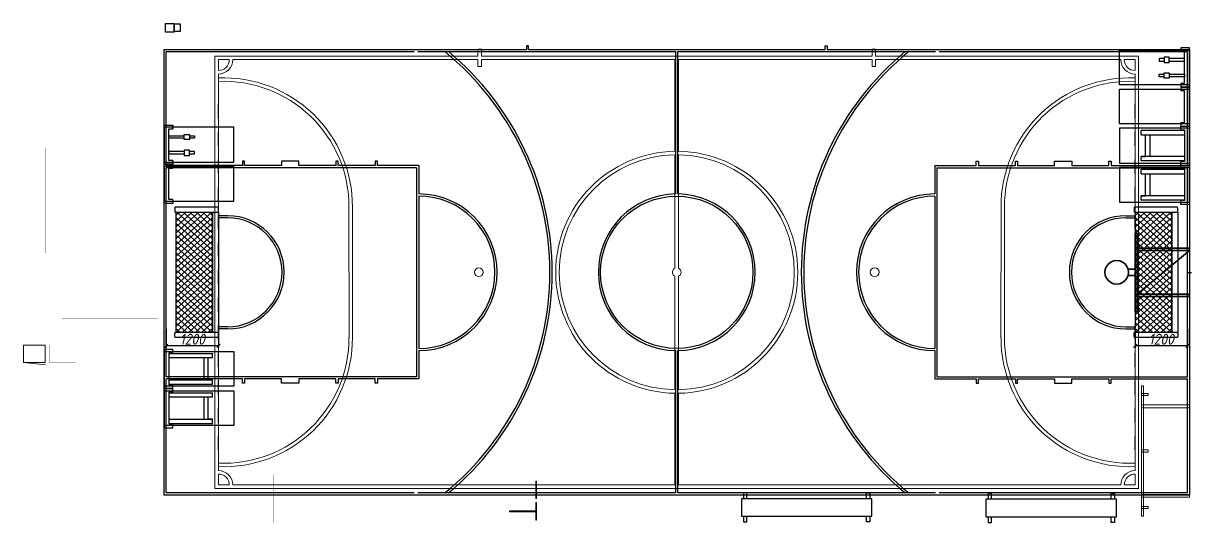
# Model space of a CAD drawing. Header units: millimetres. Extents: x -217756 to 263180, y 55413 to 130608.
# Drawn here: x -185265 to -158434, y 115850 to 127320 of the extents above; entities that cross this region are included whole.
import ezdxf

# ---------------------------------------------------------------- set-up
doc = ezdxf.new("R2010")
doc.units = ezdxf.units.MM
doc.linetypes.add('Штрих', pattern=[6.35, 3.175, -3.175])
for name, color, linetype in [('ТХ ОБОРУДОВАНИЕ', 250, 'Continuous'), ('ТХ_обор_спорт', 5, 'Continuous'), ('ТХ_разметка баскетбол', 7, 'Continuous')]:
    doc.layers.add(name, color=color, linetype=linetype)
doc.layers.add('ТХ_корр_25.03.26', color=1, linetype='Continuous', lineweight=30, plot=False)
doc.layers.add('ТХ_мебель передв', color=250, linetype='Continuous', lineweight=13)
doc.layers.add('ТХ_разметка минифутбол', color=7, linetype='Continuous', lineweight=9)
doc.styles.add('ISOCPEUR_I_2', font='isocpeui.ttf', dxfattribs={"width": 0.9})
doc.dimstyles.new('BY  ARTEM 250', dxfattribs={"dimtxt": 250, "dimasz": 75, "dimexe": 50, "dimexo": 0, "dimgap": 25, "dimtad": 1, "dimdec": 0, "dimrnd": 50, "dimzin": 12, "dimdsep": 46, "dimtxsty": 'ISOCPEUR_I_2', "dimblk": 'OBLIQUE', "dimcen": 50, "dimclrd": 256, "dimclre": 256, "dimclrt": 256, "dimazin": 2, "dimtfac": 1, "dimtdec": 0, "dimtix": 1, "dimtmove": 0, "dimatfit": 0, "dimldrblk": 'OBLIQUE', "dimfxl": 1, "dimlwd": -1, "dimlwe": -1, "dimarcsym": 0})

# ---------------------------------------------------------------- blocks, each defined once
blk = doc.blocks.new('бревно гимн 3000х400')
for points in [[(-10331, 62755), (-10331, 62890), (-10250, 62890), (-10250, 62755)], [(-7426, 62755), (-7426, 62890), (-7507, 62890), (-7507, 62755)], [(-10250, 62355), (-10250, 62220), (-10331, 62220), (-10331, 62355)], [(-7507, 62355), (-7507, 62220), (-7426, 62220), (-7426, 62355)]]:
    blk.add_lwpolyline(points)
blk.add_lwpolyline([(-10378, 62355), (-7378, 62355), (-7378, 62755), (-10378, 62755)], close=True)
blk = doc.blocks.new('У229')
for points in [[(176967, -109862), (177167, -109862), (177167, -110062), (176967, -110062)], [(176977, -110062), (177157, -110062), (177157, -110202), (176977, -110202)]]:
    blk.add_lwpolyline(points, close=True)
blk = doc.blocks.new('спорт инвентарь 1')
blk.add_lwpolyline([(-53, 0), (-852, 0), (-852, 1604), (-53, 1604)], close=True)
for points in [[(-805, 111), (-805, 1112)], [(-704, 1112), (-805, 1112)], [(-704, 1112), (-704, 111)], [(-201, 1112), (-201, 1011), (-704, 1011), (-704, 911), (-201, 911)], [(-201, 111), (-201, 1112)], [(-101, 111), (-101, 1112), (-201, 1112)], [(-815, 201), (-900, 201), (-900, 0), (0, 0), (0, 201), (-90, 201)], [(-815, 201), (-815, 111)], [(-815, 111), (-90, 111)], [(-90, 111), (-90, 201)]]:
    blk.add_lwpolyline(points)
blk = doc.blocks.new('бег дорожка')
blk.add_lwpolyline([(-53, 0), (-852, 0), (-852, 1604), (-53, 1604)], close=True)
for points in [[(-818, 201), (-903, 201), (-903, 0), (-3, 0), (-3, 201), (-93, 201)], [(-815, 201), (-815, 111)], [(-815, 111), (-90, 111)], [(-90, 111), (-90, 201)]]:
    blk.add_lwpolyline(points)
blk = doc.blocks.new('У127б')
at = {"ltscale": 250.120383}
for points in [[(190191, -190748), (190191, -190867), (190072, -190867), (190072, -190748)], [(190191, -191228), (190191, -191109), (190072, -191109), (190072, -191228)]]:
    blk.add_lwpolyline(points, close=True, dxfattribs=at)
for points in [[(190072, -190835), (189718, -190835), (189718, -190781), (190072, -190781)], [(190191, -190781), (190303, -190781), (190303, -190835), (190191, -190835)], [(190072, -191141), (189718, -191141), (189718, -191196), (190072, -191195)], [(190191, -191195), (190303, -191195), (190303, -191141), (190191, -191141)]]:
    blk.add_lwpolyline(points, dxfattribs=at)
blk = doc.blocks.new('У102')
at = {"ltscale": 0.1, "const_width": 2}
blk.add_lwpolyline([(351812, -67940), (353337, -67940), (353337, -70680), (351812, -70680)], close=True, dxfattribs=at)
blk.add_lwpolyline([(351812, -69310), (353337, -69310)], dxfattribs=at)
blk = doc.blocks.new('A$C205B6F02')
at = {"ltscale": 100}
for points in [[(2878, 978), (122, 978)], [(122, 978), (122, 133)], [(2878, 133), (122, 133)]]:
    blk.add_lwpolyline(points, dxfattribs=at)
at = {"layer": 'ТХ ОБОРУДОВАНИЕ', "lineweight": 18}
for p, q in [((120, 978), (884, 133)), ((120, 133), (884, 978)), ((122, 878), (212, 978)), ((122, 730), (347, 978)), ((122, 581), (481, 978)), ((122, 433), (615, 978)), ((122, 284), (749, 978)), ((122, 826), (749, 133)), ((254, 133), (1018, 978)), ((254, 978), (1018, 133)), ((388, 133), (1152, 978)), ((388, 978), (1152, 133)), ((522, 133), (1286, 978)), ((522, 978), (1286, 133)), ((656, 133), (1420, 978)), ((656, 978), (1420, 133)), ((791, 133), (1555, 978)), ((791, 978), (1555, 133)), ((925, 133), (1689, 978)), ((925, 978), (1689, 133)), ((1059, 133), (1823, 978)), ((1059, 978), (1823, 133)), ((1193, 133), (1957, 978)), ((1193, 978), (1957, 133)), ((1327, 133), (2091, 978)), ((1327, 978), (2091, 133)), ((1462, 133), (2226, 978)), ((1462, 978), (2226, 133)), ((1596, 133), (2360, 978)), ((1596, 978), (2360, 133)), ((1730, 133), (2494, 978)), ((1730, 978), (2494, 133)), ((1864, 133), (2628, 978)), ((1864, 978), (2628, 133)), ((1999, 133), (2762, 978)), ((1999, 978), (2762, 133)), ((2133, 978), (2878, 154)), ((2133, 133), (2878, 957)), ((2267, 978), (2878, 302)), ((2267, 133), (2878, 808)), ((2401, 978), (2878, 451)), ((2535, 978), (2878, 599)), ((2670, 978), (2878, 748)), ((2804, 978), (2878, 896)), ((122, 678), (615, 133)), ((2401, 133), (2878, 660)), ((122, 529), (481, 133)), ((122, 381), (347, 133)), ((2535, 133), (2878, 511)), ((2670, 133), (2878, 363)), ((122, 232), (212, 133)), ((2804, 133), (2878, 214))]:
    blk.add_line(p, q, dxfattribs=at)
at = {"layer": 'ТХ ОБОРУДОВАНИЕ'}
for points in [[(0, 22), (0, 978, -0.414214), (22, 1000), (100, 1000, -0.414214), (122, 978), (122, 22, -0.414214), (100, 0), (22, 0, -0.414214)], [(2999, 22), (2999, 978, 0.414214), (2977, 1000), (2900, 1000, 0.414214), (2878, 978), (2878, 22, 0.414214), (2900, 0), (2977, 0, 0.414214)]]:
    blk.add_lwpolyline(points, format="xyb", close=True, dxfattribs=at)
blk.add_lwpolyline([(2889, 3, -0.131652), (2878, 0), (122, 0, -0.131652), (111, 3)], format="xyb", dxfattribs=at)
blk.add_lwpolyline([(122, 133), (2878, 133)], dxfattribs=at)
blk = doc.blocks.new('A$C4BE71BC3')
at = {"lineweight": 35, "ltscale": 100}
blk.add_lwpolyline([(102, -28588), (104, -28588), (104, -28750), (-38, -28750), (-38, -28588), (-38, -28588)], dxfattribs=at)
at = {"ltscale": 100}
for points in [[(-1, -30000), (67, -30000)], [(33, -29952), (33, -30047)]]:
    blk.add_lwpolyline(points, dxfattribs=at)
at = {"layer": 'ТХ ОБОРУДОВАНИЕ', "lineweight": 35}
for p, q in [((-103, -28561), (-160, -28518)), ((-38, -28588), (-103, -28561)), ((32, -28597), (-38, -28588)), ((102, -28588), (32, -28597)), ((168, -28561), (102, -28588)), ((224, -28518), (168, -28561)), ((933, -28750), (-869, -28750)), ((-869, -28800), (-869, -28750)), ((933, -28800), (-869, -28800)), ((-521, -28800), (-521, -30000)), ((-471, -30000), (537, -28800)), ((-471, -28800), (-471, -30000)), ((537, -28800), (537, -30000)), ((587, -28800), (587, -30000)), ((933, -28800), (933, -28750))]:
    blk.add_line(p, q, dxfattribs=at)
blk.add_lwpolyline([(-239, -28326), (-230, -28256), (-203, -28191), (-160, -28135), (-103, -28092), (-38, -28065), (32, -28055), (102, -28065), (168, -28092), (224, -28135), (267, -28191), (294, -28256), (303, -28326), (294, -28396), (267, -28462), (224, -28518), (168, -28561), (102, -28588), (32, -28597), (-38, -28588), (-103, -28561), (-160, -28518), (-203, -28462), (-230, -28396)], close=True, dxfattribs=at)
for points in [[(-521, -30000), (-471, -30000)], [(537, -30000), (587, -30000)]]:
    blk.add_lwpolyline(points, dxfattribs=at)
blk = doc.blocks.new('_Oblique')
at = {"color": 0, "linetype": 'ByBlock', "lineweight": -2}
blk.add_line((-0.5, -0.5), (0.5, 0.5), dxfattribs=at)
blk = doc.blocks.new('*D23')
at = {"layer": 'Defpoints', "color": 0, "transparency": 16777216}
for p in [(-10977, -1300), (-9777, -1300), (-10977, -1687)]:
    blk.add_point(p, dxfattribs=at)
at = {"layer": 'ТХ_разметка баскетбол', "transparency": 16777216}
for p, q in [((-10977, -1300), (-10977, -1737)), ((-9777, -1300), (-9777, -1737)), ((-9777, -1687), (-10977, -1687))]:
    blk.add_line(p, q, dxfattribs=at)
at = {"layer": 'ТХ_разметка баскетбол', "transparency": 16777216, "xscale": 75, "yscale": 75, "zscale": 75, "rotation": 180}
blk.add_blockref('_Oblique', (-10977, -1687), dxfattribs=at)
at = {"layer": 'ТХ_разметка баскетбол', "transparency": 16777216, "xscale": 75, "yscale": 75, "zscale": 75}
blk.add_blockref('_Oblique', (-9777, -1687), dxfattribs=at)
at = {"layer": 'ТХ_разметка баскетбол', "transparency": 16777216, "insert": (-10377, -1537), "char_height": 250, "attachment_point": 5, "style": 'ISOCPEUR_I_2'}
blk.add_mtext('1200', dxfattribs=at)
blk = doc.blocks.new('*D117')
at = {"layer": 'Defpoints', "color": 0, "transparency": 16777216}
for p in [(11277, -1300), (12477, -1300), (11277, -1687)]:
    blk.add_point(p, dxfattribs=at)
at = {"layer": 'ТХ_разметка баскетбол', "transparency": 16777216}
for p, q in [((11277, -1300), (11277, -1737)), ((12477, -1300), (12477, -1737)), ((12477, -1687), (11277, -1687))]:
    blk.add_line(p, q, dxfattribs=at)
at = {"layer": 'ТХ_разметка баскетбол', "transparency": 16777216, "xscale": 75, "yscale": 75, "zscale": 75, "rotation": 180}
blk.add_blockref('_Oblique', (11277, -1687), dxfattribs=at)
at = {"layer": 'ТХ_разметка баскетбол', "transparency": 16777216, "xscale": 75, "yscale": 75, "zscale": 75}
blk.add_blockref('_Oblique', (12477, -1687), dxfattribs=at)
at = {"layer": 'ТХ_разметка баскетбол', "transparency": 16777216, "insert": (11877, -1537), "char_height": 250, "attachment_point": 5, "style": 'ISOCPEUR_I_2'}
blk.add_mtext('1200', dxfattribs=at)
blk = doc.blocks.new('A$C00b7f25d')
at = {"layer": 'ТХ_разметка минифутбол', "color": 1}
for p, q in [((-445, 697), (-444, 10627)), ((-444, 10628), (-444, 697)), ((-444, 10628), (5595, 10628)), ((-365, 10547), (-365, 10298)), ((-364, 10547), (-114, 10547)), ((-34, 10547), (5595, 10547)), ((5675, 10628), (10202, 10628)), ((5675, 10547), (10122, 10547)), ((14650, 10628), (10122, 10628)), ((14650, 10547), (10202, 10547)), ((20770, 10628), (14730, 10628)), ((20359, 10547), (14730, 10547)), ((20689, 10547), (20439, 10547)), ((20690, 10547), (20690, 10298)), ((20770, 10628), (20770, 697)), ((20770, 697), (20770, 10627)), ((-365, 10218), (-365, 1106)), ((20690, 10218), (20690, 1106)), ((-365, 1026), (-365, 777)), ((20690, 1026), (20690, 777)), ((-444, 698), (10202, 698)), ((-365, 777), (-114, 777)), ((-34, 777), (10122, 777)), ((20770, 698), (10122, 698)), ((20359, 777), (10202, 777)), ((20690, 777), (20439, 777))]:
    blk.add_line(p, q, dxfattribs=at)
for points in [[(5595, 10628), (5595, 10788), (5675, 10788), (5675, 10628)], [(14730, 10628), (14730, 10788), (14650, 10788), (14650, 10628)], [(5675, 10547), (5675, 10387), (5595, 10387), (5595, 10547)], [(5675, 10547), (5675, 10387), (5595, 10387), (5595, 10547)], [(10122, 10628), (10122, 10628)], [(10122, 10547), (10122, 8442)], [(10122, 10547), (10122, 8442)], [(10202, 10547), (10202, 8442)], [(10202, 10628), (10202, 10628)], [(10202, 10547), (10202, 8442)], [(14650, 10547), (14650, 10387), (14730, 10387), (14730, 10547)], [(14650, 10547), (14650, 10387), (14730, 10387), (14730, 10547)], [(10122, 8363), (10122, 5754)], [(10122, 8363), (10122, 5754)], [(10202, 8363), (10202, 5754)], [(2635, 7167), (2636, 4157)], [(2715, 7167), (2716, 4157)], [(17610, 7167), (17609, 4157)], [(17690, 7167), (17689, 4157)], [(10122, 5571), (10122, 2963)], [(10122, 5571), (10122, 2963)], [(10202, 5571), (10202, 2963)], [(10202, 5571), (10202, 2963)], [(10122, 2883), (10122, 777)], [(10122, 2883), (10122, 777)], [(10202, 2883), (10202, 777)], [(10202, 2883), (10202, 777)], [(10122, 698), (10122, 697)], [(10122, 698), (10122, 697)], [(10202, 698), (10202, 697)], [(10202, 698), (10202, 697)]]:
    blk.add_lwpolyline(points, dxfattribs=at)
for centre in [(5617, 5662), (14708, 5662)]:
    blk.add_circle(centre, 100, dxfattribs=at)
for centre, radius, start, end in [((-364, 10547), 330, 269.9808, 360), ((-364, 10547), 250, 269.9746, 360), ((20689, 10547), 330, 180, 270.0192), ((20689, 10547), 250, 180, 270.0254), ((-244, 7171), 2959, 359.7889, 92.3348), ((-244, 7171), 2879, 359.7849, 92.3978), ((20569, 7171), 2959, 87.6652, 180.2111), ((20569, 7171), 2879, 87.6022, 180.2151), ((10162, 5662), 2780, 90.8208, 269.1789), ((10163, 5663), 2700, 90.8545, 269.1452), ((10163, 5662), 2780, 270.8211, 89.1792), ((10162, 5663), 2700, 270.8548, 89.1455), ((10163, 5662), 100, 113.5709, 246.4289), ((10163, 5662), 100, 113.5855, 246.4148), ((10163, 5662), 100, 293.5711, 66.4291), ((10163, 5662), 100, 293.5852, 66.4145), ((-244, 4154), 2959, 267.6652, 0.2111), ((-244, 4154), 2879, 267.6022, 0.2151), ((20569, 4154), 2959, 179.7889, 272.3348), ((20569, 4154), 2879, 179.7849, 272.3978), ((-364, 776), 330, 0, 90.0135), ((20689, 776), 330, 89.9865, 180), ((-364, 776), 250, 0, 90.0177), ((20689, 776), 250, 89.9823, 180)]:
    blk.add_arc(centre, radius, start, end, dxfattribs=at)
blk = doc.blocks.new('У211')
at = {"linetype": 'Continuous', "lineweight": 5, "elevation": 0}
for points in [[(183978, -107994), (183934, -107994), (183934, -110994), (183978, -110994)], [(183978, -108170), (183830, -108170), (183830, -108217), (183978, -108217)], [(182878, -108434), (183978, -108434), (183978, -108498), (182878, -108498)], [(183978, -109470), (183830, -109470), (183830, -109517), (183978, -109517)], [(182878, -110553), (183978, -110553), (183978, -110489), (182878, -110489)], [(183978, -110770), (183830, -110770), (183830, -110817), (183978, -110817)]]:
    blk.add_lwpolyline(points, close=True, dxfattribs=at)
blk = doc.blocks.new('Шкаф для ПУИ 500х400')
blk.add_line((400, 0), (450, -510))
blk.add_lwpolyline([(400, -500), (400, 0), (0, 0), (0, -500)], close=True)
blk = doc.blocks.new('У334')
at = {"layer": 'ТХ_мебель передв', "const_width": 2}
blk.add_lwpolyline([(-178809, 137816), (-178209, 137816), (-178209, 137416), (-178809, 137416)], close=True, dxfattribs=at)
blk = doc.blocks.new('A$C9cd708a4')
at = {"layer": 'ТХ_мебель передв', "xscale": -1, "rotation": 90}
blk.add_blockref('Шкаф для ПУИ 500х400', (32969, -10674), dxfattribs=at)
at = {"layer": 'ТХ_мебель передв'}
blk.add_blockref('У334', (212378, -148489), dxfattribs=at)
blk = doc.blocks.new('У193')
at = {"layer": 'ТХ_обор_спорт', "lineweight": 5, "const_width": 2}
blk.add_lwpolyline([(-183446.5, 124774.5), (-184546.5, 124774.5), (-184546.5, 126774.5), (-183446.5, 126774.5)], close=True, dxfattribs=at)
blk = doc.blocks.new('У194-3')
at = {"layer": 'ТХ_обор_спорт', "lineweight": 5, "const_width": 2}
blk.add_lwpolyline([(-184187, 138416), (-184187, 137416), (-184787, 137416), (-184787, 138416)], close=True, dxfattribs=at)
blk = doc.blocks.new('У135')
at = {"layer": 'ТХ_обор_спорт', "lineweight": 5, "const_width": 2}
blk.add_lwpolyline([(-184687, 137416), (-184687, 136916), (-185887, 136916), (-185887, 137416)], close=True, dxfattribs=at)
blk = doc.blocks.new('У136-2')
at = {"layer": 'ТХ_обор_спорт', "lineweight": 5, "const_width": 2}
blk.add_lwpolyline([(-183352, 138898), (-183002, 138898), (-183002, 137648), (-183352, 137648)], close=True, dxfattribs=at)
blk = doc.blocks.new('У861')
at = {"layer": 'ТХ_обор_спорт', "ltscale": 0.1, "const_width": 2}
blk.add_lwpolyline([(243686, -103315), (244186, -103315), (244186, -105515), (243686, -105515)], close=True, dxfattribs=at)
blk = doc.blocks.new('баскетбол')
at = {"color": 1, "linetype": 'Штрих', "ltscale": 100}
for points in [[(-9776.9, -4078.8), (-9776.9, 4057.6)], [(11276.9, -4078.8), (11276.9, 4057.6)]]:
    blk.add_lwpolyline(points, dxfattribs=at)
at = {"color": 7, "ltscale": 100}
for centre, radius, start, end in [((-8696.6, 0), 6530.6, 309.08868, 50.91132), ((-8688.6, 0), 6578.6, 309.60082, 50.39918), ((10188.6, 0), 6578.6, 129.60082, 230.39918), ((10196.6, 0), 6530.6, 129.08868, 230.91132)]:
    blk.add_arc(centre, radius, start, end, dxfattribs=at)
at = {"layer": 'ТХ_разметка баскетбол', "color": 7}
for p, q in [((-10976.9, 5068.9), (-5278.9, 5068.9)), ((-10976.9, 2450), (-10976.9, 5068.9)), ((-5195.1, 5068.9), (725.9, 5068.9)), ((725.9, 1799.8), (725.9, 5068.9)), ((774.1, 1799.8), (774.1, 5068.9)), ((774.1, 5068.9), (6695.1, 5068.9)), ((6778.9, 5068.9), (12476.9, 5068.9)), ((12476.9, 2450), (12476.9, 5068.9)), ((-9226.9, 2450), (-10976.9, 2450)), ((-8326.7, 2450), (-9176.7, 2450)), ((-7076.7, 2450), (-7926.7, 2450)), ((-6176.6, 2450), (-7026.6, 2450)), ((-5176.9, 2450), (-6126.5, 2450)), ((-5176.9, 2450), (-5176.9, 1800)), ((6676.9, 2450), (6676.9, 1800)), ((6676.9, 2450), (7626.5, 2450)), ((7676.6, 2450), (8526.6, 2450)), ((8576.7, 2450), (9426.7, 2450)), ((9826.7, 2450), (10676.7, 2450)), ((10726.9, 2450), (12476.9, 2450)), ((-5225, 2400), (-10976.9, 2400)), ((-10976.9, -2400), (-10976.9, 2400)), ((-5225, 2400), (-5225, -2400)), ((6725, 2400), (12476.9, 2400)), ((6725, 2400), (6725, -2400)), ((12476.9, -2400), (12476.9, 2400)), ((-5176.9, 1750), (-5176.9, -1750)), ((6676.9, 1750), (6676.9, -1750)), ((-9566, 1300), (-9776.9, 1300)), ((-9776.8, 1251.9), (-9776.9, 1300)), ((-9565.9, 1251.9), (-9776.8, 1251.9)), ((11065.9, 1251.9), (11276.8, 1251.9)), ((11066, 1300), (11276.9, 1300)), ((11276.8, 1251.9), (11276.9, 1300)), ((-9776.9, -1300), (-9776.9, -1251.9)), ((-9566, -1300), (-9776.9, -1300)), ((-9565.9, -1251.9), (-9776.8, -1251.9)), ((11065.9, -1251.9), (11276.8, -1251.9)), ((11066, -1300), (11276.9, -1300)), ((11276.9, -1300), (11276.9, -1251.9)), ((-5176.9, -1800), (-5176.9, -2450)), ((725.9, -5068.9), (725.9, -1799.8)), ((774.1, -5068.9), (774.1, -1799.8)), ((6676.9, -1800), (6676.9, -2450)), ((-5225, -2400), (-10976.9, -2400)), ((6725, -2400), (12476.9, -2400)), ((-10976.9, -5068.9), (-10976.9, -2450)), ((-9226.9, -2450), (-10976.9, -2450)), ((-8326.7, -2450), (-9176.7, -2450)), ((-7076.7, -2450), (-7926.7, -2450)), ((-6176.6, -2450), (-7026.6, -2450)), ((-5176.9, -2450), (-6126.5, -2450)), ((6676.9, -2450), (7626.5, -2450)), ((7676.6, -2450), (8526.6, -2450)), ((8576.7, -2450), (9426.7, -2450)), ((9826.7, -2450), (10676.7, -2450)), ((10726.9, -2450), (12476.9, -2450)), ((12476.9, -5068.9), (12476.9, -2450)), ((-5278.9, -5068.9), (-10976.9, -5068.9)), ((725.9, -5068.9), (-5195.1, -5068.9)), ((6695.1, -5068.9), (774.1, -5068.9)), ((12476.9, -5068.9), (6778.9, -5068.9))]:
    blk.add_line(p, q, dxfattribs=at)
for points in [[(4205, 5117), (12525, 5117), (12525, -5117), (-11025, -5117), (-11025, 5117), (-2705, 5117)], [(-2655, 5117), (-2655, 5201.4), (-2705, 5201.4), (-2705, 5117)], [(-2655, 5117), (4155, 5117)], [(4155, 5117), (4155, 5201.4), (4205, 5201.4), (4205, 5117)], [(-9176.7, 2450), (-9176.7, 2550), (-9226.9, 2550), (-9226.9, 2450)], [(-7926.7, 2450), (-7926.7, 2550), (-8326.7, 2550), (-8326.7, 2450)], [(-7026.6, 2450), (-7026.6, 2550), (-7076.7, 2550), (-7076.7, 2450)], [(-6126.5, 2450), (-6126.5, 2550), (-6176.6, 2550), (-6176.6, 2450)], [(7626.5, 2450), (7626.5, 2550), (7676.6, 2550), (7676.6, 2450)], [(8526.6, 2450), (8526.6, 2550), (8576.7, 2550), (8576.7, 2450)], [(9426.7, 2450), (9426.7, 2550), (9826.7, 2550), (9826.7, 2450)], [(10676.7, 2450), (10676.7, 2550), (10726.9, 2550), (10726.9, 2450)], [(-9176.7, -2450), (-9176.7, -2550), (-9226.9, -2550), (-9226.9, -2450)], [(-7926.7, -2450), (-7926.7, -2550), (-8326.7, -2550), (-8326.7, -2450)], [(-7026.6, -2450), (-7026.6, -2550), (-7076.7, -2550), (-7076.7, -2450)], [(-6126.5, -2450), (-6126.5, -2550), (-6176.6, -2550), (-6176.6, -2450)], [(7626.5, -2450), (7626.5, -2550), (7676.6, -2550), (7676.6, -2450)], [(8526.6, -2450), (8526.6, -2550), (8576.7, -2550), (8576.7, -2450)], [(9426.7, -2450), (9426.7, -2550), (9826.7, -2550), (9826.7, -2450)], [(10676.7, -2450), (10676.7, -2550), (10726.9, -2550), (10726.9, -2450)]]:
    blk.add_lwpolyline(points, dxfattribs=at)
blk.add_circle((750, 0), 1750, dxfattribs=at)
for centre, radius, start, end in [((-5176.9, 0), 1800, 270, 90), ((-5176.9, 0), 1750, 270, 90), ((750, 0), 1800, 90.76597, 269.23403), ((750, 0), 1800, 270.76597, 89.23403), ((6676.9, 0), 1800, 90, 270), ((6676.9, 0), 1750, 90, 270), ((-9567.7, 0), 1251.9, 270.07364, 89.91419), ((-9566, 0), 1300, 270, 90), ((11066, 0), 1300, 90, 270), ((11067.7, 0), 1251.9, 90.08581, 269.92636)]:
    blk.add_arc(centre, radius, start, end, dxfattribs=at)
for base, p1, p2, picture, middle in [((-10976.9, -1687.4), (-9776.9, -1300), (-10976.9, -1300), '*D23', (-10376.9, -1537.4)), ((11276.9, -1687.4), (12476.9, -1300), (11276.9, -1300), '*D117', (11876.9, -1537.4))]:
    dim = blk.add_linear_dim(base=base, p1=p1, p2=p2, dimstyle='BY  ARTEM 250', dxfattribs=at)
    dim.commit()
    dim.dimension.update_dxf_attribs({"geometry": picture, "text_midpoint": middle})
blk = doc.blocks.new('A$Cc9529cf5')
at = {"layer": 'ТХ_обор_спорт', "const_width": 2}
for points in [[(2505, -11500), (2505, -10400), (3605, -10400), (3605, -11500)], [(3605, -11500), (3605, -10400), (4705, -10400), (4705, -11500)]]:
    blk.add_lwpolyline(points, close=True, dxfattribs=at)
at = {"layer": 'ТХ_обор_спорт', "lineweight": 5}
for points in [[(8535, -10550), (8555, -10550), (8555, -10950), (8535, -10950)], [(7930, -11233), (8555, -11233), (8555, -11252), (7930, -11252)], [(8535, -11042), (8555, -11042), (8555, -11442), (8535, -11442)]]:
    blk.add_lwpolyline(points, close=True, dxfattribs=at)
at = {"layer": 'ТХ ОБОРУДОВАНИЕ', "rotation": 90.00000000000001}
for p in [(1248, -7250), (23280, -7250)]:
    blk.add_blockref('A$C205B6F02', p, dxfattribs=at)
at = {"layer": 'ТХ ОБОРУДОВАНИЕ', "ltscale": 2, "xscale": -1, "rotation": 90}
blk.add_blockref('A$C4BE71BC3', (-6448, -5718), dxfattribs=at)
at = {"layer": 'ТХ_обор_спорт', "lineweight": 5, "rotation": 90}
blk.add_blockref('У229', (-109829, -177198), dxfattribs=at)
at = {"layer": 'ТХ_обор_спорт', "color": 217, "ltscale": 10, "true_color": 0x93278f}
blk.add_blockref('баскетбол', (11025, -5750), dxfattribs=at)
at = {"layer": 'ТХ_обор_спорт', "ltscale": 100}
blk.add_blockref('A$C00b7f25d', (1612, -11412), dxfattribs=at)
at = {"layer": 'ТХ_обор_спорт'}
for name, p, rotation in [('бег дорожка', (23550, -591), 90), ('У127б', (213157, -192037), 180), ('У102', (-57535, -354637), 90), ('бег дорожка', (23550, -1491), 90), ('спорт инвентарь 1', (0, -8422), 270), ('спорт инвентарь 1', (0, -9322), 270), ('бревно гимн 3000х400', (5880, 51404), 180), ('бревно гимн 3000х400', (11498, 51390), 180)]:
    blk.add_blockref(name, p, dxfattribs=dict(at, rotation=rotation))
at = {"layer": 'ТХ_обор_спорт', "xscale": -1}
for name, p, rotation in [('бег дорожка', (0, -2366), 270), ('спорт инвентарь 1', (23550, -3294), 90), ('У127б', (-189607, -193811), 180), ('бег дорожка', (0, -3266), 270), ('спорт инвентарь 1', (23550, -4194), 90)]:
    blk.add_blockref(name, p, dxfattribs=dict(at, rotation=rotation))
blk.add_blockref('У211', (206428, 99638, 0), dxfattribs=at)

msp = doc.modelspace()

# ---------------------------------------------------------------- block references
msp.add_blockref('A$C9cd708a4', (-218234, 130601))
at = {"layer": 'ТХ_корр_25.03.26', "ltscale": 100}
msp.add_blockref('A$Cc9529cf5', (-182034, 127351), dxfattribs=at)
at = {"layer": 'ТХ_обор_спорт'}
for name, p in [('У136-2', (-1913, -11951)), ('У136-2', (-1913, -13201)), ('У193', (1028, -1682)), ('У194-3', (-477, -16369)), ('У194-3', (-477, -17369))]:
    msp.add_blockref(name, p, dxfattribs=at)
at = {"layer": 'ТХ_обор_спорт', "rotation": 90}
for p in [(-47849, 309134), (-47849, 307934)]:
    msp.add_blockref('У135', p, dxfattribs=at)
at = {"layer": 'ТХ_обор_спорт', "xscale": -1, "rotation": 90}
msp.add_blockref('У861', (-287694, 364233), dxfattribs=at)

doc.saveas('drawing.dxf')
